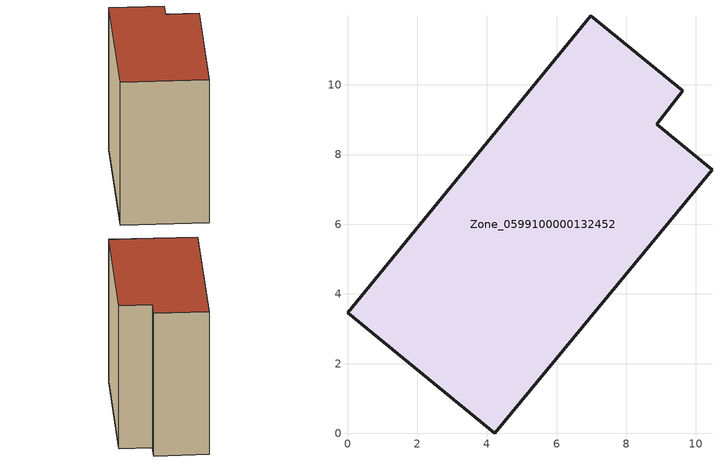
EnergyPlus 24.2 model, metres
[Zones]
Zone_0599100000132452
 floor ground (C_G): 0,3.46 6.98,11.98 9.62,9.83 8.87,8.87 10.46,7.57 4.23,0 z0
 wall outside (C_F): 6.98,11.98 0,3.46 4.23,0 10.46,7.57 8.87,8.87 9.62,9.83 6.98,11.98 z0:9.68
 roof outside (C_R): 0,3.46 4.23,0 10.46,7.57 8.87,8.87 9.62,9.83 6.98,11.98 z9.68
[BUILDING]
Pand.0599100000132452: North Axis=0; Terrain=City; Loads Convergence Tolerance Value=0.04; Temperature Convergence Tolerance Value=0.4; Solar Distribution=FullExterior; Maximum Number of Warmup Days=25; Minimum Number of Warmup Days=1
[Site:Location]
Rotterdam.The.Hague.AP_ZH_NLD Design_Conditions: Latitude=51.96; Longitude=4.45; Time Zone=1; Elevation=-4.5
[SITE:GROUNDTEMPERATURE:BUILDINGSURFACE]
18, 18, 18, 18, 18, 18, 18, 18, 18, 18, 18, 18
[MATERIAL] Thermal Absorptance=0.9; Solar Absorptance=0.7; Visible Absorptance=0.7
Name | Roughness | Thickness | Conductivity | Density | Specific Heat
G.TC.1946 | MediumSmooth | 0.15 | 1 | 540 | 1210
F.TC.1946 | Rough | 0.3 | 0.857143 | 1920 | 840
R.TC.1946 | MediumRough | 0.2 | 0.909091 | 1500 | 1000
[CONSTRUCTION]
C_G: G.TC.1946
C_F: F.TC.1946
C_R: R.TC.1946
[ZONE]
Zone_0599100000132452: Type=1; Multiplier=1; Ceiling Height=Autocalculate; Volume=Autocalculate; Floor Area=autocalculate; Part of Total Floor Area=Yes
[ZONEINFILTRATION:DESIGNFLOWRATE]
Infil_Zone_0599100000132452: Zone or ZoneList or Space or SpaceList=Zone_0599100000132452; Schedule=AlwaysOn; Design Flow Rate Calculation Method=Flow/Area; Flow Rate per Floor Area=0.003; Constant Term Coefficient=1; Temperature Term Coefficient=0; Velocity Term Coefficient=0; Velocity Squared Term Coefficient=0
[HVACTEMPLATE:ZONE:IDEALLOADSAIRSYSTEM]
Zone_0599100000132452: Maximum Heating Supply Air Temperature=50; Minimum Cooling Supply Air Temperature=13; Maximum Heating Supply Air Humidity Ratio=0.0156; Minimum Cooling Supply Air Humidity Ratio=0.0077; Heating Limit=NoLimit; Cooling Limit=NoLimit; Dehumidification Control Type=ConstantSensibleHeatRatio; Cooling Sensible Heat Ratio=0.7; Dehumidification Setpoint=60; Humidification Control Type=None; Humidification Setpoint=30; Outdoor Air Method=None; Outdoor Air Flow Rate per Person=0.00944; Outdoor Air Flow Rate per Zone Floor Area=0; Outdoor Air Flow Rate per Zone=0; Demand Controlled Ventilation Type=None; Outdoor Air Economizer Type=NoEconomizer; Heat Recovery Type=None; Sensible Heat Recovery Effectiveness=0.7; Latent Heat Recovery Effectiveness=0.65
[ZONECONTROL:THERMOSTAT]
ThermostatControl_Zone_0599100000132452: Zone or ZoneList=Zone_0599100000132452; Control Type Schedule=DualSetpointControlType; Control 1=Thermostat_Zone_0599100000132452; Temperature Difference Between Cutout And Setpoint=0
[THERMOSTATSETPOINT:DUALSETPOINT]
Thermostat_Zone_0599100000132452: Heating Setpoint Temperature Schedule=HeatingSetpoint_Zone_0599100000132452; Cooling Setpoint Temperature Schedule=CoolingSetpoint_Zone_0599100000132452
[SCHEDULE:COMPACT]
HeatingSetpoint_Zone_0599100000132452: Through: 12/31, For: AllDays, Until: 24:00, 21
CoolingSetpoint_Zone_0599100000132452: Through: 12/31, For: AllDays, Until: 24:00, 24
DualSetpointControlType: Through: 12/31, For: AllDays, Until: 24:00, 4
AlwaysOn: Through: 12/31, For: AllDays, Until: 24:00, 1
